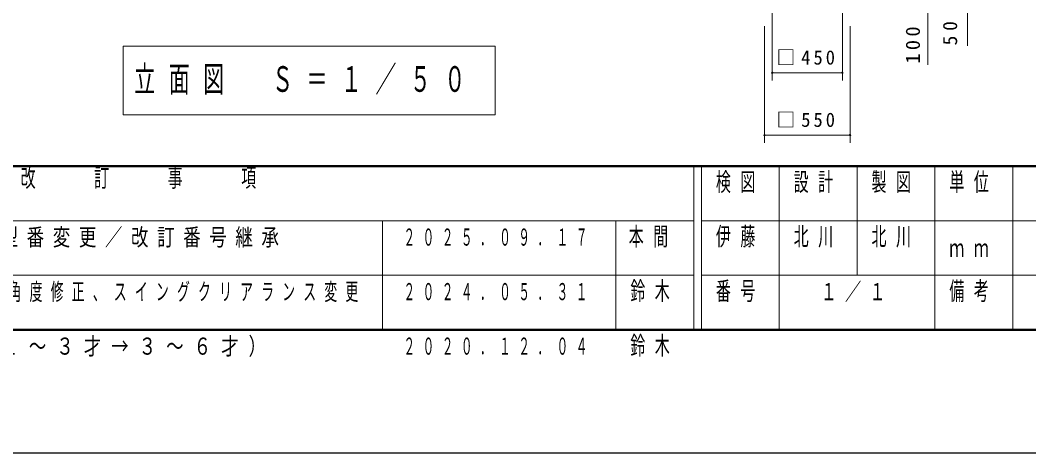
# Model space of a CAD drawing. Units: millimetres on the paper. Extents: x 200 to 618, y 141 to 438.
# Drawn here: x 271.8 to 401.4, y 141.3 to 196.8 of the extents above; entities that cross this region are included whole.
import ezdxf

# ---------------------------------------------------------------- set-up
doc = ezdxf.new("R2010")
doc.units = ezdxf.units.MM
for name, color, linetype, lineweight in [('A3図枠', 140, 'Continuous', 50), ('線', 2, 'Continuous', 25), ('補助', 2, 'Continuous', 13)]:
    doc.layers.add(name, color=color, linetype=linetype, lineweight=lineweight)
doc.layers.add('図面プロファイル', color=7, linetype='Continuous')
doc.styles.add('ＭＳ ゴシック', font='')
doc.styles.get('ＭＳ ゴシック').set_extended_font_data('MS Gothic')

# ---------------------------------------------------------------- blocks, each defined once
blk = doc.blocks.new('dimension_origin')
at = {"color": 0, "linetype": 'Continuous', "lineweight": -2}
blk.add_circle((0, 0), 1.25, dxfattribs=at)

msp = doc.modelspace()

# ---------------------------------------------------------------- linework, layer by layer
at = {"layer": 'A3図枠', "color": 7}
for p, q in [((216.829, 178.092), (601.829, 178.092)), ((216.829, 157.092), (601.829, 157.092))]:
    msp.add_line(p, q, dxfattribs=at)
at = {"layer": 'A3図枠', "color": 211, "lineweight": 13}
for p, q in [((358.329, 178.092), (358.329, 157.092)), ((359.329, 178.092), (359.329, 157.092)), ((369.329, 178.092), (369.329, 164.092)), ((379.329, 178.092), (379.329, 164.092)), ((389.329, 178.092), (389.329, 157.092)), ((399.329, 178.092), (399.329, 164.092)), ((359.329, 164.092), (601.829, 164.092))]:
    msp.add_line(p, q, dxfattribs=at)
at = {"layer": 'A3図枠', "color": 7, "lineweight": 13}
for p, q in [((216.829, 171.092), (358.329, 171.092)), ((318.329, 171.092), (318.329, 157.092)), ((348.329, 171.092), (348.329, 157.092)), ((359.329, 171.092), (414.329, 171.092)), ((216.829, 164.092), (358.329, 164.092)), ((369.329, 164.092), (369.329, 157.092)), ((399.329, 164.092), (399.329, 157.092))]:
    msp.add_line(p, q, dxfattribs=at)
at = {"layer": '線', "color": 7, "lineweight": 13}
for p, q in [((285.029, 193.496), (285.029, 184.696)), ((332.829, 193.496), (285.029, 193.496)), ((332.829, 184.696), (332.829, 193.496)), ((285.029, 184.696), (332.829, 184.696))]:
    msp.add_line(p, q, dxfattribs=at)
at = {"layer": '線', "color": 7}
msp.add_lwpolyline([(200.328, 141.299), (618.324, 141.299), (618.324, 438.219), (200.328, 438.219)], close=True, dxfattribs=at)
at = {"layer": '補助'}
for p, q in [((388.429, 203.092), (388.429, 191.093)), ((368.429, 199.092), (368.429, 189.092)), ((377.429, 199.092), (377.429, 189.092)), ((393.531, 197.892), (393.531, 193.568)), ((367.429, 196.092), (367.429, 181.092)), ((378.429, 196.092), (378.429, 181.092)), ((377.429, 190.092), (368.429, 190.092)), ((378.429, 182.092), (367.429, 182.092))]:
    msp.add_line(p, q, dxfattribs=at)

# ---------------------------------------------------------------- block references
at = {"layer": '補助', "xscale": 0.0667, "yscale": 0.0667}
for p in [(368.429, 190.092), (367.429, 182.092)]:
    msp.add_blockref('dimension_origin', p, dxfattribs=at)
at = {"layer": '補助', "xscale": 0.0667, "yscale": 0.0667, "rotation": 180}
for p in [(377.429, 190.092), (378.429, 182.092)]:
    msp.add_blockref('dimension_origin', p, dxfattribs=at)

# ---------------------------------------------------------------- texts
at = {"layer": 'A3図枠', "color": 4, "char_height": 2.346, "style": 'ＭＳ ゴシック'}
for s, insert, attachment_point in [('\\T1.64;\\W0.6;改\u3000\u3000訂\u3000\u3000事\u3000\u3000項', (287.579, 177.792), 2), ('\\T1.64;\\W0.6;検図', (364.329, 177.259), 2), ('\\T1.64;\\W0.6;設計', (374.329, 177.259), 2), ('\\T1.64;\\W0.6;製図', (384.329, 177.259), 2), ('\\T1.64;\\W0.6;単位', (394.329, 177.259), 2), ('\\T1.64;\\W0.6;ｍｍ', (394.329, 167.592), 5), ('\\T1.64;\\W0.6;番号', (364.329, 163.259), 2), ('\\T1.64;\\W0.6;備考', (394.329, 163.259), 2)]:
    msp.add_mtext(s, dxfattribs=dict(at, insert=insert, attachment_point=attachment_point))
at = {"layer": '図面プロファイル', "attachment_point": 2, "style": 'ＭＳ ゴシック'}
for s, insert, char_height in [('\\T1.64;\\W0.6;伊藤', (364.329, 170.259), 2.346), ('\\T1.64;\\W0.6;北川', (374.329, 170.259), 2.346), ('\\T1.64;\\W0.6;北川', (384.329, 170.259), 2.346), ('\\T1.64;\\W0.55;特記仕様変更\u3000２０１４→２０２４、支柱角度修正、スイングクリアランス変更', (267.579, 163.092), 2.199), ('\\T1.64;\\W0.6;鈴木', (353.329, 163.259), 2.346), ('\\T1.49;\\W0.7;１／１', (379.329, 163.092), 2.199), ('\\T1.64;\\W0.5;２０２４．０５．３１', (333.329, 163.092), 2.199), ('\\T1.57;\\W0.75;特記仕様変更（対象年齢１～３才→３～６才）', (267.579, 156.092), 2.199), ('\\T1.64;\\W0.5;２０２０．１２．０４', (333.329, 156.092), 2.199), ('\\T1.64;\\W0.6;鈴木', (353.329, 156.259), 2.346)]:
    msp.add_mtext(s, dxfattribs=dict(at, insert=insert, char_height=char_height))
at = {"layer": '線', "color": 7, "style": 'ＭＳ ゴシック'}
for s, insert, char_height, attachment_point in [('\\T1.64;\\W0.6;立面図\u3000Ｓ＝１／５０', (286.429, 189.096), 3.299, 4), ('\\T1.49;\\W0.75;座板変更／根ガラミ削除／型番変更／改訂番号継承', (267.579, 170.092), 2.199, 2), ('\\T1.64;\\W0.5;２０２５．０９．１７', (333.329, 170.092), 2.199, 2), ('\\T1.64;\\W0.6;本間', (353.129, 170.259), 2.346, 2)]:
    msp.add_mtext(s, dxfattribs=dict(at, insert=insert, char_height=char_height, attachment_point=attachment_point))
at = {"layer": '補助', "char_height": 1.833, "rotation": 90, "style": 'ＭＳ ゴシック'}
for s, insert, attachment_point in [('\\T1.33;\\W1.05;100', (387.429, 193.864), 8), ('\\T1.5;50', (391.281, 195.473), 5)]:
    msp.add_mtext(s, dxfattribs=dict(at, insert=insert, attachment_point=attachment_point))
at = {"layer": '補助', "char_height": 1.833, "attachment_point": 8, "style": 'ＭＳ ゴシック'}
for s, insert in [('\\T1.33;\\W0.95;□450', (372.929, 191.092)), ('\\T1.33;\\W0.95;□550', (372.929, 183.092))]:
    msp.add_mtext(s, dxfattribs=dict(at, insert=insert))

doc.saveas('drawing.dxf')
